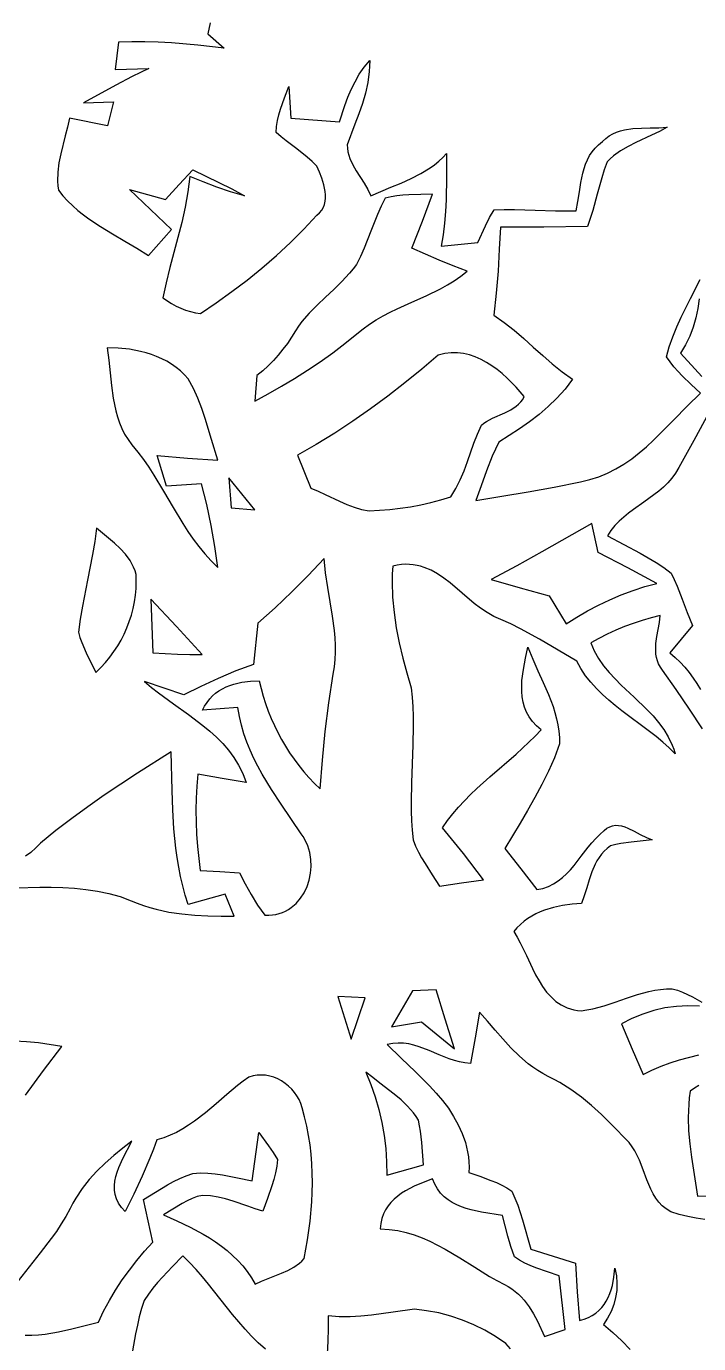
# Model space of a CAD drawing. Extents: x 0 to 24, y 0 to 24.
# Drawn here: x 4.216 to 6.107, y 3.64 to 7.346 of the extents above; entities that cross this region are included whole.
import ezdxf

# ---------------------------------------------------------------- set-up
doc = ezdxf.new("R2010")
doc.units = 0
doc.layers.add('Default_Layer', color=1, linetype='CONTINUOUS')

msp = doc.modelspace()

# ---------------------------------------------------------------- linework, layer by layer
at = {"layer": 'Default_Layer'}
for points in [[(4.7332, 7.3554), (4.7264, 7.3247), (4.7724, 7.2846), (4.6984, 7.2931), (4.6242, 7.2993), (4.587, 7.3012), (4.5498, 7.3023), (4.5125, 7.3023), (4.4752, 7.3013), (4.4663, 7.2238), (4.5604, 7.2275), (4.514, 7.2045), (4.4681, 7.1806), (4.3772, 7.1309), (4.4614, 7.1333), (4.4445, 7.0653), (4.3373, 7.0874), (4.3319, 7.0624), (4.3256, 7.0372), (4.3129, 6.9867), (4.3079, 6.9613), (4.3047, 6.9357), (4.304, 6.9101), (4.3047, 6.8972), (4.3063, 6.8844), (4.319, 6.869), (4.3324, 6.8546), (4.3466, 6.8409), (4.3613, 6.828), (4.3766, 6.8158), (4.3924, 6.8041), (4.4251, 6.7822), (4.4588, 6.7615), (4.4929, 6.7414), (4.5269, 6.7213), (4.5602, 6.7005), (4.6245, 6.7743), (4.5657, 6.8308), (4.5067, 6.887), (4.6081, 6.8585), (4.6459, 6.9006), (4.6843, 6.942), (4.7577, 6.9066), (4.7941, 6.8881), (4.8302, 6.8689), (4.7907, 6.8799), (4.752, 6.8932), (4.7138, 6.908), (4.6758, 6.9236), (4.6736, 6.9016), (4.6707, 6.8798), (4.6631, 6.8367), (4.6535, 6.7939), (4.6426, 6.7515), (4.62, 6.6668), (4.6095, 6.6243), (4.6006, 6.5814), (4.6247, 6.5658), (4.6374, 6.5588), (4.6505, 6.5527), (4.664, 6.5474), (4.6778, 6.5431), (4.6919, 6.5399), (4.7063, 6.5379), (4.7506, 6.5681), (4.7942, 6.5995), (4.8371, 6.6319), (4.879, 6.6656), (4.9197, 6.7007), (4.9592, 6.7371), (4.9972, 6.775), (5.0337, 6.8144), (5.0411, 6.8213), (5.047, 6.8287), (5.0516, 6.8366), (5.0548, 6.8449), (5.0569, 6.8536), (5.0579, 6.8625), (5.058, 6.8716), (5.0572, 6.8809), (5.0534, 6.8996), (5.0476, 6.9181), (5.0405, 6.9358), (5.0329, 6.9521), (5.0201, 6.9655), (5.0064, 6.978), (4.9772, 7.001), (4.9475, 7.0233), (4.9329, 7.0348), (4.919, 7.047), (4.9203, 7.0638), (4.923, 7.0804), (4.9268, 7.0967), (4.9315, 7.1128), (4.9426, 7.1447), (4.9543, 7.1762), (4.9604, 7.0876), (5.0973, 7.0772), (5.1125, 7.1233), (5.1209, 7.146), (5.1302, 7.1683), (5.1407, 7.19), (5.1526, 7.2109), (5.1663, 7.2308), (5.182, 7.2495), (5.1817, 7.2338), (5.1806, 7.2183), (5.1764, 7.1878), (5.1698, 7.1578), (5.1613, 7.1283), (5.1514, 7.0991), (5.1406, 7.0701), (5.1186, 7.0124), (5.1192, 7.0025), (5.1207, 6.9929), (5.1231, 6.9835), (5.1263, 6.9743), (5.1344, 6.9563), (5.1442, 6.9387), (5.166, 6.9041), (5.1763, 6.8866), (5.1851, 6.8689), (5.2133, 6.8812), (5.2418, 6.8929), (5.2704, 6.9048), (5.2986, 6.9173), (5.3259, 6.9313), (5.3519, 6.9473), (5.3643, 6.9562), (5.3762, 6.9659), (5.3875, 6.9765), (5.3983, 6.9879), (5.3983, 6.9226), (5.3969, 6.8572), (5.3952, 6.8246), (5.3925, 6.792), (5.3887, 6.7595), (5.3835, 6.7271), (5.4859, 6.7375), (5.5076, 6.7845), (5.5192, 6.8075), (5.5318, 6.8297), (5.5606, 6.8305), (5.5894, 6.8305), (5.6471, 6.8289), (5.7048, 6.827), (5.7337, 6.8267), (5.7627, 6.827), (5.7676, 6.8529), (5.7718, 6.8797), (5.7761, 6.9066), (5.7816, 6.933), (5.7852, 6.9458), (5.7894, 6.9583), (5.7945, 6.9703), (5.8005, 6.9819), (5.8076, 6.9928), (5.816, 7.0031), (5.8256, 7.0126), (5.8367, 7.0213), (5.8458, 7.03), (5.8555, 7.0372), (5.8657, 7.0431), (5.8763, 7.0479), (5.8874, 7.0516), (5.8988, 7.0544), (5.9223, 7.0579), (5.9465, 7.0594), (5.9709, 7.0598), (5.995, 7.0602), (6.0184, 7.0617), (5.997, 7.0502), (5.975, 7.0394), (5.9306, 7.0186), (5.9088, 7.0074), (5.8879, 6.995), (5.8681, 6.9809), (5.8587, 6.9731), (5.8498, 6.9647), (5.8419, 6.9422), (5.8349, 6.9195), (5.8222, 6.8736), (5.8095, 6.8276), (5.8025, 6.8048), (5.7946, 6.7823), (5.6721, 6.7804), (5.5498, 6.7803), (5.5466, 6.7184), (5.5429, 6.6565), (5.5379, 6.5946), (5.5311, 6.5328), (5.5607, 6.5127), (5.5887, 6.4907), (5.6157, 6.4674), (5.6422, 6.4434), (5.6686, 6.4193), (5.6955, 6.3958), (5.7233, 6.3733), (5.7525, 6.3526), (5.7315, 6.3251), (5.7087, 6.2996), (5.6842, 6.2759), (5.6583, 6.2537), (5.6313, 6.2329), (5.6033, 6.2131), (5.5747, 6.1942), (5.5456, 6.1759), (5.5356, 6.1563), (5.5264, 6.1362), (5.5102, 6.0951), (5.4953, 6.0533), (5.4803, 6.0116), (5.5541, 6.0234), (5.6278, 6.036), (5.7013, 6.0496), (5.7745, 6.0646), (5.8012, 6.0705), (5.8267, 6.0786), (5.8512, 6.0888), (5.8746, 6.1007), (5.8971, 6.1143), (5.9189, 6.1293), (5.9399, 6.1456), (5.9603, 6.1629), (5.9801, 6.181), (5.9995, 6.1997), (6.0374, 6.2382), (6.0747, 6.2769), (6.1121, 6.3141), (6.0865, 6.3381), (6.0613, 6.3623), (6.0492, 6.3749), (6.0376, 6.3878), (6.0267, 6.4014), (6.0167, 6.4157), (6.0246, 6.4444), (6.0343, 6.4725), (6.0455, 6.5), (6.0579, 6.5271), (6.0846, 6.5803), (6.1116, 6.6332)], [(6.109, 6.5787), (6.1052, 6.5518), (6.0995, 6.5254), (6.0919, 6.4994), (6.0823, 6.4741), (6.0705, 6.4496), (6.0564, 6.4259), (6.0962, 6.3821), (6.1162, 6.3602)], [(6.136, 6.2579), (6.0938, 6.1809), (6.0511, 6.1041), (6.0422, 6.0887), (6.0319, 6.0746), (6.0206, 6.0616), (6.0083, 6.0495), (5.9952, 6.0382), (5.9815, 6.0275), (5.9531, 6.0071), (5.9244, 5.9868), (5.9104, 5.9762), (5.8968, 5.9652), (5.8839, 5.9535), (5.8718, 5.9409), (5.8607, 5.9273), (5.8507, 5.9124), (5.8964, 5.8876), (5.9427, 5.8634), (5.9655, 5.8508), (5.9878, 5.8374), (6.0094, 5.823), (6.03, 5.8072), (6.0385, 5.7892), (6.0464, 5.771), (6.0609, 5.734), (6.0748, 5.6967), (6.0896, 5.6596), (6.0259, 5.5831), (6.0409, 5.5702), (6.0551, 5.5566), (6.0683, 5.5424), (6.0806, 5.5276), (6.0921, 5.5122), (6.1026, 5.4964), (6.1121, 5.48)], [(6.1183, 5.3691), (6.0816, 5.4248), (6.0444, 5.4801), (6.0058, 5.5345), (5.9997, 5.543), (5.9948, 5.5518), (5.9912, 5.5609), (5.9888, 5.5701), (5.9872, 5.5796), (5.9866, 5.5893), (5.9873, 5.6089), (5.9899, 5.6289), (5.9934, 5.6489), (5.9968, 5.6686), (5.9991, 5.6879), (5.9734, 5.6817), (5.9481, 5.6744), (5.9232, 5.666), (5.8986, 5.6567), (5.8744, 5.6466), (5.8504, 5.6356), (5.8269, 5.6238), (5.8036, 5.6114), (5.8137, 5.5883), (5.826, 5.5667), (5.84, 5.5466), (5.8556, 5.5276), (5.8722, 5.5095), (5.8898, 5.4921), (5.9261, 5.4582), (5.9619, 5.4239), (5.9789, 5.406), (5.9948, 5.3873), (6.0092, 5.3675), (6.022, 5.3463), (6.0328, 5.3236), (6.0373, 5.3116), (6.0412, 5.2991), (6.0243, 5.3159), (6.0066, 5.3319), (5.9881, 5.3473), (5.9692, 5.3622), (5.8916, 5.42), (5.8727, 5.4348), (5.8543, 5.45), (5.8366, 5.4659), (5.8197, 5.4825), (5.8039, 5.5001), (5.7894, 5.5187), (5.7762, 5.5386), (5.7646, 5.5599), (5.7122, 5.5909), (5.6596, 5.6217), (5.6062, 5.6509), (5.579, 5.6644), (5.5512, 5.677), (5.5312, 5.6855), (5.5121, 5.6961), (5.4938, 5.7083), (5.4761, 5.7217), (5.4418, 5.7507), (5.4079, 5.7796), (5.3906, 5.7929), (5.3729, 5.805), (5.3545, 5.8153), (5.3353, 5.8236), (5.3253, 5.8267), (5.3151, 5.8292), (5.3046, 5.831), (5.2937, 5.8319), (5.2826, 5.8321), (5.271, 5.8313), (5.2591, 5.8295), (5.2468, 5.8268), (5.2456, 5.8049), (5.2451, 5.7831), (5.2464, 5.7396), (5.2504, 5.6965), (5.2568, 5.6535), (5.2652, 5.6109), (5.2753, 5.5685), (5.2867, 5.5265), (5.2991, 5.4847), (5.3019, 5.4581), (5.3036, 5.4315), (5.3045, 5.4048), (5.3047, 5.3781), (5.3036, 5.3246), (5.3013, 5.2711), (5.2992, 5.2175), (5.2982, 5.1639), (5.2986, 5.1372), (5.2997, 5.1105), (5.3016, 5.0838), (5.3047, 5.0571), (5.3113, 5.0396), (5.3192, 5.0226), (5.328, 5.0061), (5.3376, 4.99), (5.358, 4.9584), (5.3787, 4.927), (5.4404, 4.9361), (5.5021, 4.9444), (5.4456, 5.0184), (5.3872, 5.0908), (5.4012, 5.1111), (5.4162, 5.1305), (5.4321, 5.1491), (5.4486, 5.1671), (5.4658, 5.1844), (5.4835, 5.2012), (5.5199, 5.2339), (5.594, 5.2981), (5.63, 5.3313), (5.6474, 5.3485), (5.6642, 5.3663), (5.6509, 5.3777), (5.6397, 5.3898), (5.6306, 5.4026), (5.6233, 5.4159), (5.6177, 5.4298), (5.6137, 5.4441), (5.6111, 5.4589), (5.6098, 5.474), (5.6095, 5.4893), (5.6103, 5.5048), (5.6142, 5.5363), (5.6202, 5.5677), (5.6272, 5.5986), (5.6405, 5.5655), (5.6552, 5.5324), (5.6703, 5.4993), (5.6848, 5.4659), (5.6976, 5.4321), (5.7031, 5.415), (5.7078, 5.3977), (5.7115, 5.3803), (5.7143, 5.3626), (5.7159, 5.3448), (5.7162, 5.3267), (5.7014, 5.288), (5.6847, 5.2501), (5.6664, 5.2127), (5.6468, 5.1759), (5.6263, 5.1396), (5.6051, 5.1036), (5.5619, 5.0324), (5.607, 4.975), (5.6519, 4.9168), (5.6689, 4.9204), (5.6845, 4.9258), (5.6988, 4.9328), (5.712, 4.9412), (5.7243, 4.9508), (5.7357, 4.9614), (5.7466, 4.9729), (5.7569, 4.9851), (5.7768, 5.0106), (5.7967, 5.0364), (5.807, 5.0489), (5.8177, 5.0609), (5.8291, 5.0723), (5.8413, 5.0828), (5.8491, 5.0894), (5.8571, 5.0939), (5.8653, 5.0966), (5.8736, 5.0978), (5.8821, 5.0974), (5.8907, 5.0959), (5.8994, 5.0933), (5.9081, 5.0899), (5.9257, 5.0815), (5.9431, 5.0722), (5.9602, 5.0636), (5.9768, 5.0574), (5.9178, 5.0508), (5.8885, 5.0465), (5.874, 5.0436), (5.8597, 5.0399), (5.8501, 5.033), (5.8416, 5.0252), (5.834, 5.0168), (5.8272, 5.0077), (5.8212, 4.9981), (5.8159, 4.9881), (5.8068, 4.9668), (5.7992, 4.9447), (5.7924, 4.9221), (5.7856, 4.8998), (5.7782, 4.8783), (5.7513, 4.876), (5.7246, 4.8723), (5.6986, 4.8668), (5.6734, 4.8591), (5.6612, 4.8543), (5.6494, 4.8488), (5.6379, 4.8426), (5.6268, 4.8356), (5.6161, 4.8278), (5.6059, 4.8191), (5.5962, 4.8095), (5.587, 4.799), (5.5966, 4.7835), (5.6056, 4.7669), (5.6227, 4.7316), (5.6398, 4.6954), (5.6487, 4.6776), (5.6583, 4.6603), (5.6685, 4.6439), (5.6797, 4.6287), (5.692, 4.6148), (5.7056, 4.6026), (5.7207, 4.5924), (5.7375, 4.5844), (5.7465, 4.5813), (5.7561, 4.5789), (5.7661, 4.5771), (5.7767, 4.5761), (5.7931, 4.5784), (5.8093, 4.5816), (5.8412, 4.5901), (5.8728, 4.6005), (5.9042, 4.6115), (5.9357, 4.622), (5.9676, 4.6306), (5.9837, 4.6339), (6, 4.6363), (6.0165, 4.6377), (6.0332, 4.6378), (6.0478, 4.6336), (6.0621, 4.6283), (6.076, 4.6221), (6.0896, 4.6153), (6.1164, 4.6004)], [(4.188, 4.9216), (4.2537, 4.9234), (4.2864, 4.9235), (4.3191, 4.9227), (4.3516, 4.9209), (4.3839, 4.9176), (4.4161, 4.9128), (4.448, 4.906), (4.4797, 4.8971), (4.511, 4.8858), (4.5282, 4.8786), (4.5456, 4.8721), (4.5632, 4.8665), (4.581, 4.8616), (4.6169, 4.8539), (4.6533, 4.8485), (4.69, 4.8451), (4.7269, 4.8432), (4.7639, 4.8424), (4.8009, 4.8423), (4.7755, 4.9045), (4.6715, 4.8749), (4.6633, 4.9009), (4.6561, 4.9272), (4.65, 4.9536), (4.6448, 4.9801), (4.6404, 5.0068), (4.6367, 5.0336), (4.6314, 5.0876), (4.6281, 5.1418), (4.6261, 5.1961), (4.6238, 5.3044), (4.5289, 5.2446), (4.482, 5.2138), (4.4354, 5.1823), (4.3894, 5.1501), (4.3441, 5.117), (4.2995, 5.083), (4.2558, 5.0479), (4.2558, 5.0479), (4.2426, 5.0341), (4.2286, 5.0218), (4.2138, 5.0111)], [(6.125, 3.9884), (6.1006, 3.9922), (6.0765, 3.9969), (6.0527, 4.003), (6.0293, 4.0107), (6.0163, 4.0185), (6.005, 4.0276), (5.9952, 4.0379), (5.9866, 4.0491), (5.9792, 4.0611), (5.9727, 4.0738), (5.9614, 4.1006), (5.9513, 4.1284), (5.9407, 4.1558), (5.9347, 4.169), (5.9279, 4.1817), (5.9203, 4.1937), (5.9115, 4.205), (5.8603, 4.2584), (5.8338, 4.2843), (5.8063, 4.3091), (5.7778, 4.3326), (5.748, 4.3543), (5.7167, 4.374), (5.7005, 4.3829), (5.6838, 4.3913), (5.6689, 4.3991), (5.6547, 4.4078), (5.641, 4.4171), (5.6278, 4.4271), (5.6029, 4.4488), (5.5793, 4.4722), (5.5568, 4.4967), (5.5348, 4.5219), (5.513, 4.5471), (5.491, 4.5718), (5.4786, 4.4999), (5.4653, 4.4278), (5.45, 4.4293), (5.435, 4.4322), (5.4203, 4.4361), (5.4058, 4.4409), (5.3773, 4.4523), (5.3491, 4.4642), (5.3208, 4.4749), (5.3065, 4.4793), (5.292, 4.4826), (5.2772, 4.4846), (5.2622, 4.4852), (5.2469, 4.4841), (5.2311, 4.481), (5.2703, 4.4431), (5.3107, 4.4047), (5.3502, 4.3651), (5.369, 4.3445), (5.3867, 4.3234), (5.4032, 4.3016), (5.4181, 4.279), (5.4313, 4.2555), (5.4424, 4.231), (5.4512, 4.2055), (5.4575, 4.1788), (5.4595, 4.165), (5.4609, 4.1508), (5.4614, 4.1363), (5.4612, 4.1215), (5.4921, 4.1104), (5.5231, 4.099), (5.5384, 4.0927), (5.5533, 4.0856), (5.5677, 4.0775), (5.5815, 4.0683), (5.5904, 4.0487), (5.5983, 4.0287), (5.6119, 3.9879), (5.6356, 3.9049), (5.6982, 3.8857), (5.7605, 3.8657), (5.7659, 3.7851), (5.7724, 3.7044), (5.7854, 3.7082), (5.7973, 3.713), (5.8082, 3.7187), (5.818, 3.7254), (5.8268, 3.7328), (5.8346, 3.741), (5.8415, 3.7499), (5.8476, 3.7594), (5.8529, 3.7695), (5.8575, 3.7802), (5.8613, 3.7913), (5.8645, 3.8028), (5.869, 3.8268), (5.8716, 3.8517), (5.8758, 3.8307), (5.8775, 3.8099), (5.8768, 3.7894), (5.8737, 3.7692), (5.8683, 3.7494), (5.8609, 3.7301), (5.8513, 3.7113), (5.8399, 3.6932), (5.8659, 3.6707), (5.8908, 3.6471), (5.9149, 3.6227)], [(6.1099, 4.5892), (6.0771, 4.5902), (6.0446, 4.5885), (6.0126, 4.5839), (5.981, 4.5767), (5.95, 4.5668), (5.9196, 4.5543), (5.8899, 4.5393), (5.9199, 4.468), (5.9509, 4.3968), (5.9759, 4.4092), (6.0014, 4.42), (6.0274, 4.4294), (6.0538, 4.4378), (6.1074, 4.4523)], [(4.2139, 4.3388), (4.2645, 4.4077), (4.316, 4.4759), (4.25, 4.4855), (4.2169, 4.489), (4.1837, 4.4902)], [(4.2133, 3.6631), (4.232, 3.663), (4.2508, 3.6641), (4.2696, 3.6662), (4.3071, 3.6726), (4.3446, 3.6811), (4.4189, 3.6998), (4.4337, 3.7307), (4.4499, 3.7608), (4.4674, 3.7901), (4.4862, 3.8186), (4.506, 3.8464), (4.527, 3.8734), (4.5489, 3.8996), (4.5718, 3.925), (4.5456, 4.0448), (4.5791, 4.0656), (4.6129, 4.0859), (4.6301, 4.0954), (4.6477, 4.1042), (4.6657, 4.1119), (4.6843, 4.1186), (4.7054, 4.1198), (4.7264, 4.1193), (4.7473, 4.1174), (4.7682, 4.1144), (4.8097, 4.1064), (4.851, 4.098), (4.8703, 4.2335), (4.8974, 4.1965), (4.9103, 4.1775), (4.9224, 4.1578), (4.9205, 4.1388), (4.9171, 4.1201), (4.9125, 4.1017), (4.907, 4.0836), (4.8942, 4.0476), (4.8812, 4.0119), (4.8603, 4.0186), (4.8395, 4.0259), (4.7978, 4.0406), (4.7768, 4.0469), (4.7555, 4.052), (4.7339, 4.0553), (4.7119, 4.0564), (4.6968, 4.0531), (4.6824, 4.048), (4.6684, 4.0416), (4.6549, 4.0342), (4.6284, 4.0178), (4.602, 4.002), (4.6396, 3.9851), (4.677, 3.9672), (4.7134, 3.9475), (4.7311, 3.9369), (4.7483, 3.9257), (4.765, 3.9139), (4.7811, 3.9013), (4.7965, 3.8879), (4.8111, 3.8736), (4.8248, 3.8584), (4.8376, 3.8423), (4.8495, 3.825), (4.8602, 3.8067), (4.8776, 3.8154), (4.896, 3.823), (4.9336, 3.8375), (4.9519, 3.8454), (4.969, 3.8546), (4.9845, 3.8655), (4.9915, 3.8718), (4.9979, 3.8788), (5.0074, 3.9313), (5.0147, 3.9845), (5.0193, 4.0381), (5.0205, 4.065), (5.0209, 4.0919), (5.0205, 4.1188), (5.0193, 4.1457), (5.0172, 4.1724), (5.0141, 4.199), (5.01, 4.2255), (5.0049, 4.2517), (4.9988, 4.2777), (4.9916, 4.3034), (4.9881, 4.3149), (4.9834, 4.326), (4.9775, 4.3366), (4.9706, 4.3465), (4.9626, 4.3558), (4.9539, 4.3643), (4.9443, 4.3719), (4.9342, 4.3786), (4.9235, 4.3843), (4.9123, 4.3889), (4.9008, 4.3923), (4.8891, 4.3945), (4.8773, 4.3953), (4.8655, 4.3947), (4.8538, 4.3926), (4.8423, 4.3888), (4.8423, 4.3888), (4.8262, 4.3776), (4.8106, 4.3656), (4.78, 4.3405), (4.7501, 4.3146), (4.7199, 4.2891), (4.6888, 4.265), (4.6727, 4.2538), (4.6561, 4.2435), (4.639, 4.234), (4.6211, 4.2257), (4.6026, 4.2185), (4.5831, 4.2127), (4.5739, 4.1867), (4.5639, 4.161), (4.5421, 4.1104), (4.5187, 4.0604), (4.4943, 4.0109), (4.4836, 4.0226), (4.4754, 4.0345), (4.4695, 4.0467), (4.4657, 4.059), (4.4639, 4.0715), (4.4638, 4.0841), (4.4652, 4.0968), (4.4679, 4.1096), (4.4717, 4.1224), (4.4764, 4.1352), (4.4878, 4.1605), (4.5127, 4.2096), (4.4872, 4.1897), (4.4621, 4.1691), (4.4379, 4.1476), (4.4147, 4.125), (4.393, 4.1011), (4.3731, 4.0757), (4.3552, 4.0487), (4.3471, 4.0345), (4.3397, 4.0199), (4.3277, 3.9977), (4.3146, 3.9763), (4.3006, 3.9554), (4.2859, 3.935), (4.2551, 3.8953), (4.2237, 3.856), (4.193, 3.8162)], [(6.1077, 4.3657), (6.0955, 4.3582), (6.0837, 4.3499), (6.081, 4.3314), (6.0792, 4.3129), (6.0778, 4.2758), (6.079, 4.2387), (6.0822, 4.2016), (6.087, 4.1645), (6.0926, 4.1275), (6.1043, 4.054), (6.1434, 4.0558)], [(4.8886, 3.624), (4.8686, 3.6418), (4.8496, 3.6607), (4.8313, 3.6804), (4.8137, 3.7008), (4.7965, 3.7217), (4.729, 3.8069), (4.7117, 3.8278), (4.6939, 3.8482), (4.6755, 3.8679), (4.6562, 3.8868), (4.6275, 3.857), (4.599, 3.8268), (4.5852, 3.8113), (4.572, 3.7952), (4.5596, 3.7786), (4.5481, 3.7612), (4.5403, 3.7382), (4.5339, 3.7148), (4.5285, 3.6911), (4.5237, 3.6672), (4.5151, 3.6191)], [(5.5778, 3.6245), (5.5645, 3.6398), (5.5361, 3.6594), (5.5062, 3.677), (5.4751, 3.6925), (5.4429, 3.7058), (5.4098, 3.7169), (5.3762, 3.7258), (5.3421, 3.7322), (5.3078, 3.7363), (5.2476, 3.7277), (5.1872, 3.7194), (5.157, 3.7164), (5.1267, 3.7148), (5.0962, 3.7151), (5.0656, 3.7177), (5.0654, 3.6822), (5.0644, 3.6468), (5.0608, 3.576)]]:
    msp.add_lwpolyline(points, dxfattribs=at)
for points in [[(5.2258, 6.8619), (5.2141, 6.8394), (5.2037, 6.8163), (5.1851, 6.7691), (5.1666, 6.7218), (5.1564, 6.6985), (5.145, 6.6758), (5.1354, 6.6631), (5.1253, 6.6508), (5.1038, 6.6275), (5.081, 6.6053), (5.0576, 6.5836), (5.0345, 6.5616), (5.0122, 6.539), (4.9915, 6.5149), (4.982, 6.5021), (4.9732, 6.4888), (4.9621, 6.4711), (4.9504, 6.4538), (4.938, 6.4371), (4.925, 6.4209), (4.9112, 6.4054), (4.8966, 6.3906), (4.8811, 6.3766), (4.8648, 6.3634), (4.8585, 6.2911), (4.8963, 6.3117), (4.9338, 6.333), (4.9708, 6.3551), (5.0072, 6.3782), (5.043, 6.4021), (5.0781, 6.4271), (5.1125, 6.4531), (5.1459, 6.4803), (5.1633, 6.4948), (5.1814, 6.508), (5.2001, 6.52), (5.2195, 6.531), (5.2392, 6.5413), (5.2594, 6.551), (5.3002, 6.5693), (5.3411, 6.5875), (5.3812, 6.6072), (5.4008, 6.618), (5.4198, 6.6297), (5.4382, 6.6426), (5.4559, 6.6567), (5.4165, 6.6719), (5.3775, 6.6878), (5.3387, 6.7044), (5.3003, 6.7218), (5.3302, 6.7975), (5.3591, 6.8735), (5.3255, 6.8728), (5.2919, 6.8719), (5.2751, 6.8708), (5.2585, 6.869), (5.242, 6.866), (5.2258, 6.8619)], [(4.4435, 6.4413), (4.4485, 6.4065), (4.4523, 6.3709), (4.456, 6.3349), (4.4607, 6.2991), (4.4638, 6.2815), (4.4676, 6.2641), (4.4723, 6.247), (4.4779, 6.2303), (4.4847, 6.214), (4.4927, 6.1983), (4.5022, 6.1832), (4.5132, 6.1687), (4.5299, 6.1481), (4.5456, 6.1268), (4.5605, 6.1051), (4.5748, 6.0829), (4.6023, 6.0377), (4.6291, 5.992), (4.6565, 5.9469), (4.6708, 5.9247), (4.6857, 5.903), (4.7014, 5.8818), (4.7181, 5.8613), (4.7358, 5.8416), (4.7547, 5.8227), (4.7466, 5.8824), (4.7363, 5.9417), (4.7237, 6.0006), (4.7085, 6.0588), (4.6107, 6.052), (4.5846, 6.1379), (4.6695, 6.131), (4.7544, 6.1251), (4.737, 6.1835), (4.7193, 6.2421), (4.7095, 6.2709), (4.6985, 6.2993), (4.6861, 6.327), (4.6717, 6.3538), (4.661, 6.3656), (4.6495, 6.3764), (4.6373, 6.3863), (4.6244, 6.3952), (4.611, 6.4033), (4.5971, 6.4105), (4.5827, 6.4168), (4.568, 6.4224), (4.5529, 6.4272), (4.5375, 6.4312), (4.5063, 6.4372), (4.4748, 6.4405), (4.4435, 6.4413)], [(5.3748, 6.4203), (5.3284, 6.381), (5.2811, 6.3427), (5.2331, 6.3055), (5.1842, 6.2694), (5.1343, 6.2347), (5.0836, 6.2012), (5.0318, 6.1693), (4.979, 6.1389), (5.0162, 6.0462), (5.0366, 6.0379), (5.0568, 6.0286), (5.097, 6.0096), (5.1173, 6.0008), (5.138, 5.993), (5.1591, 5.9868), (5.1808, 5.9826), (5.2098, 5.9842), (5.2388, 5.9866), (5.2679, 5.9898), (5.2968, 5.9941), (5.3255, 5.9994), (5.354, 6.0058), (5.3822, 6.0134), (5.4099, 6.0223), (5.4245, 6.0457), (5.4368, 6.0702), (5.4473, 6.0954), (5.4568, 6.1212), (5.475, 6.1731), (5.4849, 6.1987), (5.4963, 6.2236), (5.5034, 6.2292), (5.511, 6.2342), (5.5275, 6.243), (5.5622, 6.2585), (5.579, 6.2669), (5.5942, 6.2767), (5.6009, 6.2824), (5.607, 6.2889), (5.6124, 6.2961), (5.6168, 6.3042), (5.5937, 6.3306), (5.5683, 6.3563), (5.5547, 6.3685), (5.5405, 6.38), (5.5259, 6.3907), (5.5108, 6.4003), (5.4952, 6.4088), (5.4791, 6.4159), (5.4627, 6.4214), (5.4458, 6.4253), (5.4286, 6.4273), (5.411, 6.4272), (5.393, 6.4249), (5.3748, 6.4203)], [(4.7854, 6.0758), (4.7927, 5.9908), (4.859, 5.985), (4.7854, 6.0758)], [(4.4135, 5.9335), (4.4085, 5.8967), (4.4023, 5.86), (4.3881, 5.7871), (4.3739, 5.7143), (4.3678, 5.6777), (4.3627, 5.641), (4.3669, 5.6262), (4.3721, 5.6117), (4.3843, 5.5835), (4.4121, 5.5282), (4.426, 5.5419), (4.439, 5.5562), (4.4512, 5.5711), (4.4626, 5.5865), (4.4731, 5.6025), (4.4827, 5.6189), (4.4913, 5.6359), (4.4991, 5.6532), (4.5058, 5.6709), (4.5117, 5.689), (4.5165, 5.7074), (4.5203, 5.7261), (4.5231, 5.7451), (4.5248, 5.7642), (4.5255, 5.7836), (4.5251, 5.8031), (4.522, 5.8138), (4.5181, 5.824), (4.5133, 5.8337), (4.5078, 5.843), (4.4949, 5.8603), (4.48, 5.8763), (4.4638, 5.8912), (4.4469, 5.9056), (4.4135, 5.9335)], [(5.5241, 5.7893), (5.6052, 5.7661), (5.6867, 5.7438), (5.7346, 5.6647), (5.7644, 5.6833), (5.7948, 5.7009), (5.8259, 5.7173), (5.8576, 5.7324), (5.8898, 5.7462), (5.9227, 5.7585), (5.9561, 5.7693), (5.9901, 5.7784), (5.9079, 5.8225), (5.8251, 5.8653), (5.8072, 5.9466), (5.6662, 5.867), (5.5954, 5.8278), (5.5241, 5.7893)], [(4.8672, 5.6669), (4.8556, 5.5505), (4.8053, 5.5321), (4.7558, 5.5113), (4.707, 5.4888), (4.6589, 5.4651), (4.6038, 5.4841), (4.5488, 5.5023), (4.5682, 5.4859), (4.5884, 5.4701), (4.6299, 5.4397), (4.6719, 5.4098), (4.7127, 5.3789), (4.7322, 5.3627), (4.7509, 5.3457), (4.7686, 5.3278), (4.785, 5.3088), (4.8, 5.2885), (4.8134, 5.2667), (4.8249, 5.2434), (4.8345, 5.2183), (4.7667, 5.2297), (4.699, 5.2417), (4.6955, 5.208), (4.6935, 5.1741), (4.6929, 5.1402), (4.6936, 5.1064), (4.6953, 5.0725), (4.6979, 5.0386), (4.7048, 4.971), (4.7604, 4.9678), (4.8161, 4.9637), (4.8321, 4.9332), (4.8487, 4.9028), (4.8668, 4.8732), (4.8767, 4.859), (4.8873, 4.8452), (4.898, 4.845), (4.9082, 4.8457), (4.9181, 4.8473), (4.9276, 4.8496), (4.9366, 4.8527), (4.9452, 4.8566), (4.9534, 4.8611), (4.9611, 4.8663), (4.9751, 4.8783), (4.9873, 4.8925), (4.9975, 4.9083), (5.0057, 4.9256), (5.0117, 4.9439), (5.0156, 4.963), (5.0172, 4.9824), (5.0166, 5.0019), (5.0135, 5.0212), (5.008, 5.0398), (5, 5.0576), (4.995, 5.066), (4.9894, 5.0741), (4.933, 5.1569), (4.9055, 5.199), (4.8797, 5.242), (4.8677, 5.2639), (4.8565, 5.2862), (4.8461, 5.3088), (4.8367, 5.3319), (4.8284, 5.3554), (4.8212, 5.3794), (4.8154, 5.4039), (4.8111, 5.429), (4.7119, 5.4215), (4.7178, 5.4332), (4.7245, 5.4437), (4.7319, 5.4533), (4.74, 5.4618), (4.7487, 5.4695), (4.7579, 5.4762), (4.7677, 5.4821), (4.7779, 5.4871), (4.7885, 5.4915), (4.7996, 5.4951), (4.8226, 5.5004), (4.8466, 5.5034), (4.8713, 5.5045), (4.8765, 5.4828), (4.8825, 5.4613), (4.8892, 5.4401), (4.8966, 5.4192), (4.9048, 5.3987), (4.9138, 5.3785), (4.9234, 5.3587), (4.9338, 5.3392), (4.945, 5.3202), (4.9568, 5.3016), (4.9693, 5.2835), (4.9826, 5.2658), (4.9966, 5.2486), (5.0112, 5.2319), (5.0266, 5.2157), (5.0426, 5.2001), (5.0491, 5.2812), (5.057, 5.3621), (5.0669, 5.4428), (5.0794, 5.5231), (5.0827, 5.5436), (5.0847, 5.5641), (5.0856, 5.5845), (5.0855, 5.6049), (5.0845, 5.6252), (5.0827, 5.6456), (5.0776, 5.6862), (5.0642, 5.7673), (5.058, 5.8078), (5.0535, 5.8483), (5.0092, 5.8007), (4.9634, 5.7545), (4.9161, 5.7098), (4.8672, 5.6669)], [(4.566, 5.7341), (4.572, 5.5834), (4.6067, 5.5808), (4.6415, 5.5791), (4.6763, 5.5784), (4.7111, 5.5785), (4.6389, 5.6568), (4.566, 5.7341)], [(5.3025, 4.6318), (5.2432, 4.5311), (5.3274, 4.5449), (5.4208, 4.4689), (5.3944, 4.552), (5.369, 4.6352), (5.3025, 4.6318)], [(5.0925, 4.6158), (5.1302, 4.4958), (5.1692, 4.6124), (5.0925, 4.6158)], [(5.1711, 4.4036), (5.1854, 4.369), (5.1976, 4.3338), (5.2079, 4.2981), (5.2162, 4.2618), (5.2225, 4.2252), (5.227, 4.1882), (5.2296, 4.1509), (5.2304, 4.1135), (5.3332, 4.143), (5.3284, 4.2059), (5.3249, 4.2371), (5.3224, 4.2526), (5.3192, 4.2679), (5.3123, 4.2785), (5.3048, 4.2887), (5.2883, 4.3077), (5.2703, 4.3252), (5.2511, 4.3416), (5.2109, 4.3726), (5.1907, 4.3879), (5.1711, 4.4036)], [(5.2117, 3.9623), (5.2367, 3.961), (5.2609, 3.9577), (5.2844, 3.9524), (5.3073, 3.9456), (5.3297, 3.9372), (5.3516, 3.9276), (5.3731, 3.9169), (5.3943, 3.9054), (5.436, 3.8805), (5.4773, 3.8545), (5.5187, 3.8289), (5.5397, 3.8169), (5.5609, 3.8055), (5.5718, 3.7999), (5.5819, 3.7936), (5.5914, 3.7866), (5.6002, 3.779), (5.6085, 3.7708), (5.6162, 3.7621), (5.6301, 3.7434), (5.6425, 3.7234), (5.6536, 3.7024), (5.6736, 3.6596), (5.7319, 3.6794), (5.7148, 3.8307), (5.6822, 3.8418), (5.6496, 3.8529), (5.6337, 3.8592), (5.6182, 3.8663), (5.6033, 3.8745), (5.5892, 3.8841), (5.5787, 3.9126), (5.5702, 3.9416), (5.5556, 4), (5.4968, 4.0095), (5.4677, 4.0158), (5.4536, 4.0198), (5.4399, 4.0245), (5.4267, 4.0301), (5.4142, 4.0366), (5.4024, 4.0442), (5.3915, 4.053), (5.3815, 4.0632), (5.3726, 4.0749), (5.3648, 4.0881), (5.3584, 4.1031), (5.3325, 4.0933), (5.3071, 4.0823), (5.2829, 4.0696), (5.2716, 4.0625), (5.2609, 4.0547), (5.251, 4.0463), (5.2419, 4.0371), (5.2338, 4.0271), (5.2268, 4.0162), (5.221, 4.0043), (5.2165, 3.9914), (5.2134, 3.9774), (5.2117, 3.9623)]]:
    msp.add_lwpolyline(points, close=True, dxfattribs=at)

doc.saveas('drawing.dxf')
